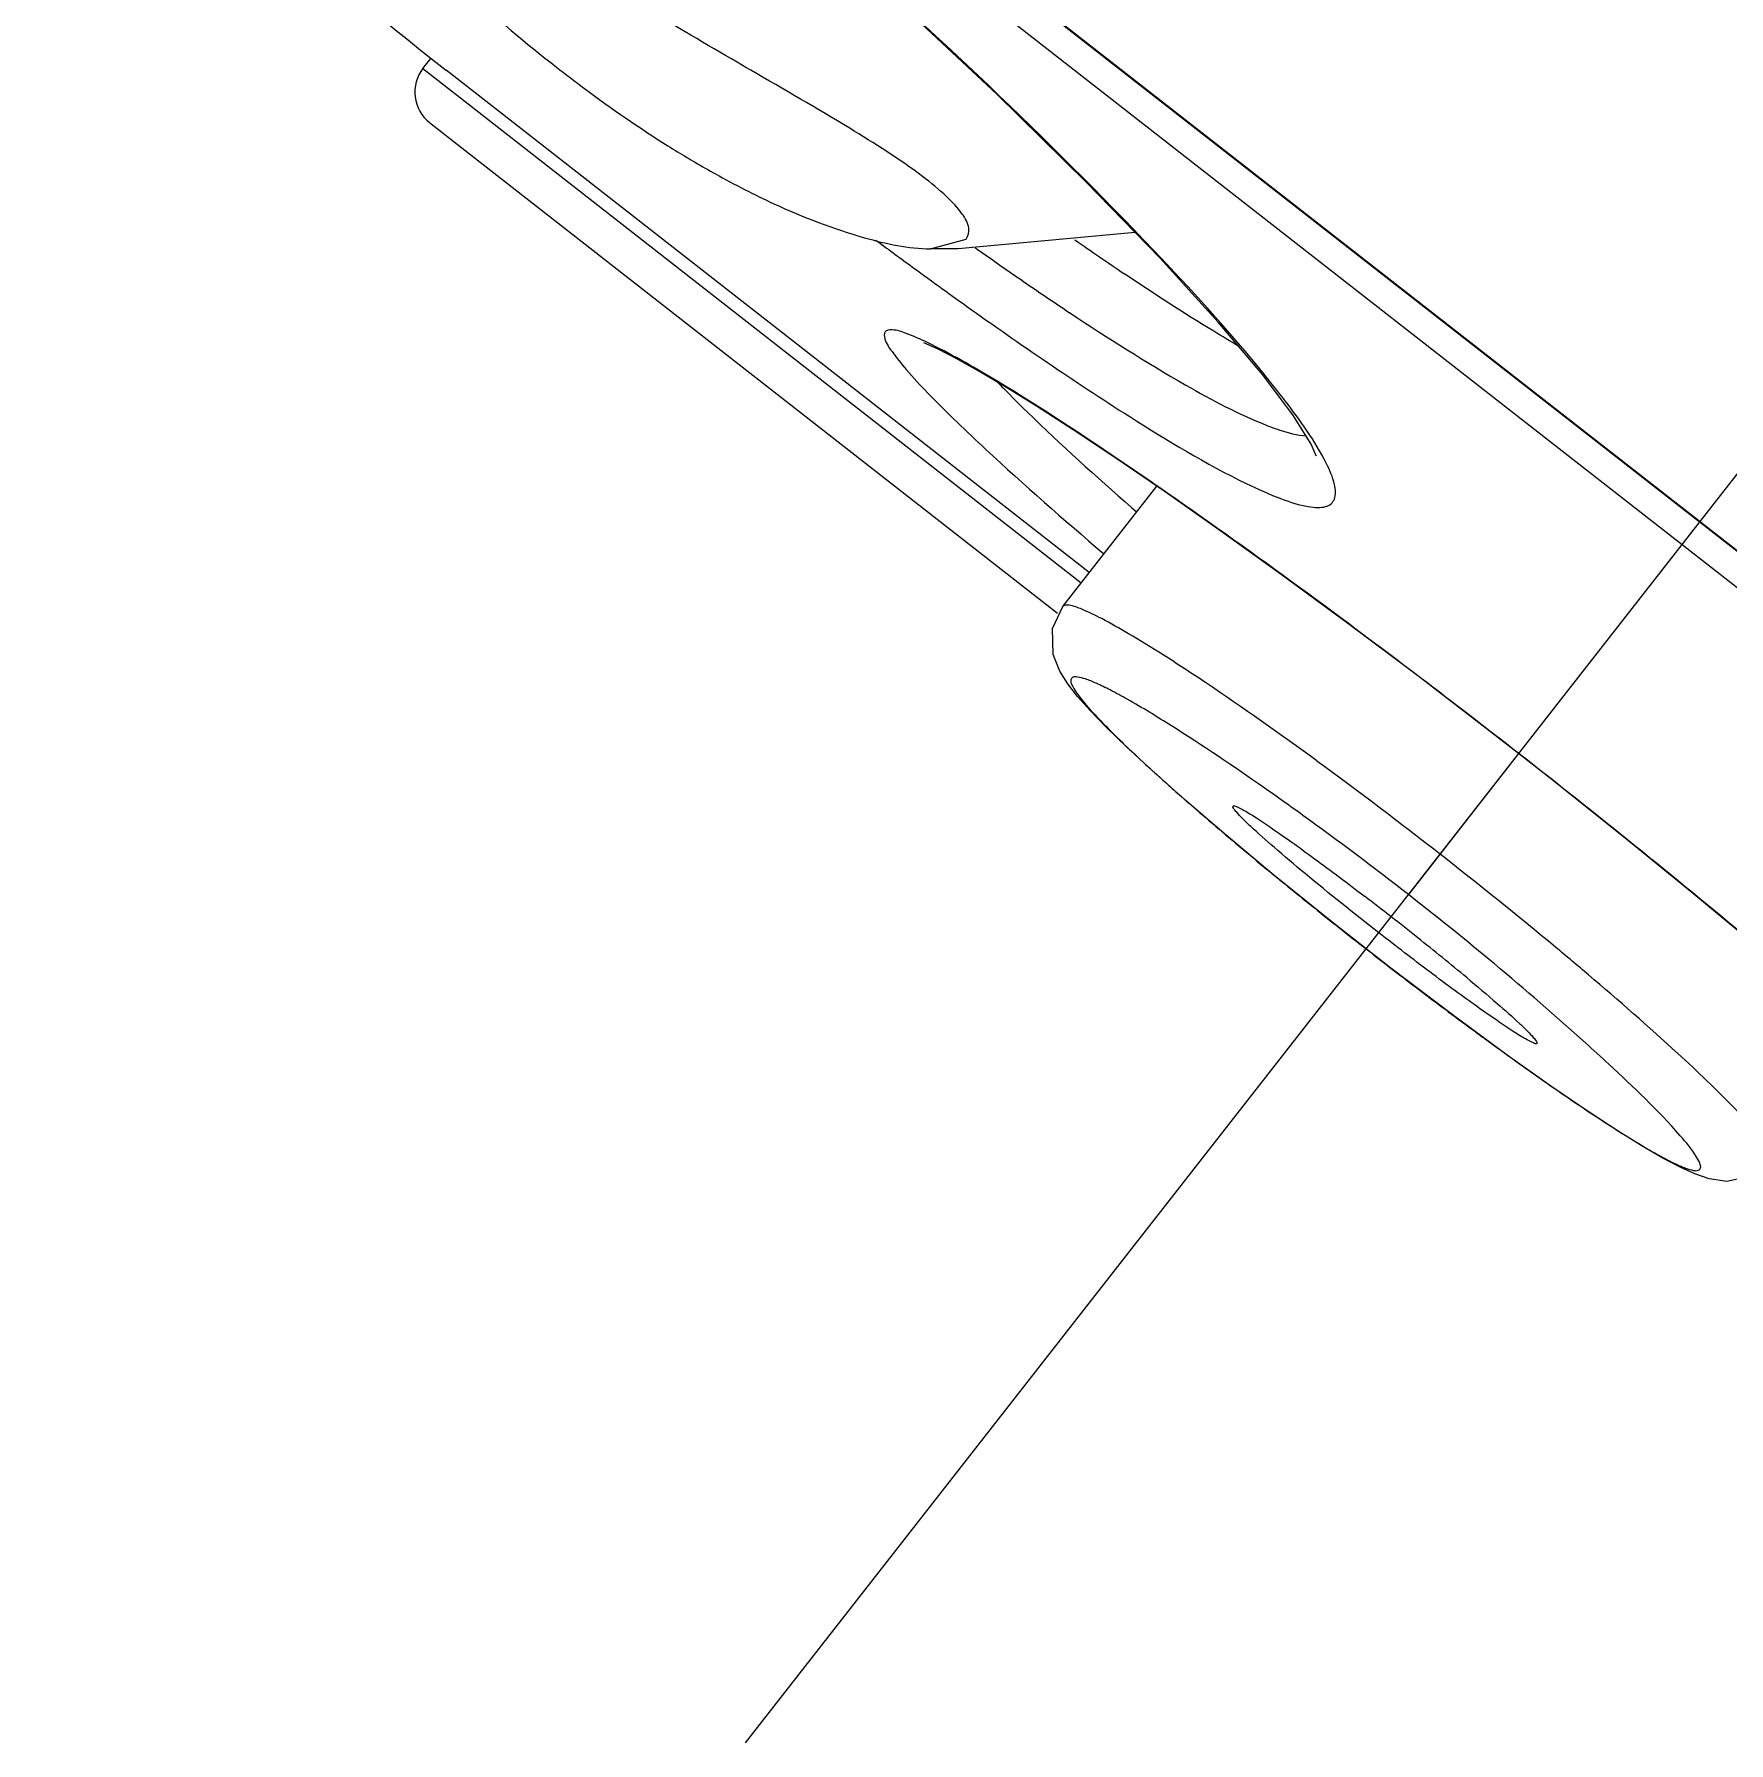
# Model space of a CAD drawing. Header units: millimetres. Extents: x 601 to 1195, y -13 to 407.
# Drawn here: x 1028.777 to 1033.721, y 285.316 to 290.302 of the extents above; entities that cross this region are included whole.
import ezdxf

# ---------------------------------------------------------------- set-up
doc = ezdxf.new("R2010")
doc.units = ezdxf.units.MM
doc.header["$LTSCALE"] = 0.1
doc.linetypes.add('CENTERX2', pattern=[101.6, 63.5, -12.7, 12.7, -12.7])
doc.layers.add('CENTER', color=1, linetype='CENTERX2')

msp = doc.modelspace()

# ---------------------------------------------------------------- linework, layer by layer
for p, q in [((1029.9233, 291.673), (1037.2456, 285.9522)), ((1030.6277, 291.2284), (1036.6437, 286.5283)), ((1036.6415, 286.5315), (1030.6325, 291.2263)), ((1029.9043, 290.2547), (1029.9051, 290.2542)), ((1029.9043, 290.2547), (1029.9799, 290.1957)), ((1029.9115, 290.2015), (1029.9346, 290.2311)), ((1029.9115, 290.2015), (1030.0122, 290.1229)), ((1031.8554, 288.7304), (1029.9792, 290.1963)), ((1030.8539, 290.2048), (1030.8285, 290.2196)), ((1030.8685, 290.1963), (1030.8539, 290.2048)), ((1030.0122, 290.1229), (1031.8323, 288.7008)), ((1029.9309, 290.0436), (1030.025, 289.9701)), ((1030.025, 289.9701), (1031.763, 288.6122)), ((1032.0611, 289.649), (1031.8466, 289.87)), ((1031.3927, 289.6753), (1031.4963, 289.7039)), ((1031.7784, 288.6318), (1032.0525, 288.9827)), ((1032.061, 288.9779), (1032.0477, 288.987)), ((1031.9787, 288.9207), (1031.9856, 288.9147)), ((1031.9856, 288.9147), (1031.9933, 288.9079)), ((1031.7784, 288.6318), (1031.7783, 288.6318)), ((1033.1083, 288.2023), (1032.7868, 287.7907)), ((1033.1086, 288.2026), (1033.1083, 288.2023)), ((1033.2144, 288.1195), (1033.1892, 288.1393)), ((1032.3941, 287.8478), (1032.2491, 287.9689)), ((1032.412, 287.8333), (1032.4175, 287.8288)), ((1032.663, 287.6323), (1032.6631, 287.6324)), ((1033.0751, 287.3226), (1032.9182, 287.4376))]:
    msp.add_line(p, q)
for points in [[(1031.8466, 289.87), (1031.5864, 290.1252), (1031.2782, 290.4143)], [(1031.9894, 289.7229), (1031.4731, 289.6751), (1031.3926, 289.6752)], [(1032.517, 289.073), (1032.5173, 289.0713), (1032.5026, 289.1052), (1032.4517, 289.1875), (1032.362, 289.3073), (1032.2321, 289.4615), (1032.0611, 289.649)], [(1032.0741, 288.968), (1031.933, 289.0645), (1031.809, 289.1469), (1031.7014, 289.2163), (1031.6091, 289.2735), (1031.5313, 289.3196), (1031.4672, 289.3552), (1031.4167, 289.3812), (1031.3798, 289.398), (1031.3729, 289.4008)], [(1033.1083, 288.2023), (1033.0263, 288.2661), (1032.8091, 288.4327), (1032.6019, 288.5882), (1032.4091, 288.73), (1032.2328, 288.8566), (1032.0741, 288.968)], [(1032.2491, 287.9689), (1032.1323, 288.0695), (1032.0389, 288.1528), (1031.9643, 288.2219), (1031.905, 288.2795), (1031.858, 288.3279), (1031.8214, 288.369), (1031.7927, 288.4056), (1031.7692, 288.4426), (1031.7499, 288.4915), (1031.7483, 288.5676), (1031.7783, 288.6317)], [(1034.1063, 287.3798), (1033.9609, 287.506), (1033.7967, 287.6454), (1033.6139, 287.7973), (1033.4142, 287.9597), (1033.2009, 288.1296), (1033.1083, 288.2023)], [(1032.663, 287.6323), (1032.5725, 287.7037), (1032.3941, 287.8478)], [(1032.9182, 287.4376), (1032.7349, 287.5766), (1032.663, 287.6323)], [(1033.8468, 287.0157), (1033.7905, 286.9704), (1033.716, 286.9541), (1033.6639, 286.9615), (1033.6221, 286.9756), (1033.5791, 286.9951), (1033.5294, 287.0214), (1033.4701, 287.056), (1033.3984, 287.1006), (1033.3115, 287.1577), (1033.2052, 287.2303), (1033.0751, 287.3226)]]:
    msp.add_lwpolyline(points)
for centre, radius, start, end in [((1129.6089, 411.7173), 157.1438, 230.084915, 230.618586), ((1030.0002, 290.1323), 0.1125, 142, 232), ((1032.2965, 292.6356), 3.1407, 237.8736, 239.0529), ((1032.2463, 292.5523), 3.0434, 239.0561, 239.5842), ((1042.5059, 304.8927), 18.9176, 233.42321, 233.80217), ((1037.9251, 298.4611), 10.6809, 235.09853, 236.03694), ((1038.8607, 300.0299), 12.6884, 234.66457, 235.3416), ((1041.2945, 303.2366), 16.8657, 233.80034, 234.48723), ((1037.5547, 298.1421), 10.393, 235.3457, 236.36616), ((1033.3601, 290.9725), 2.4463, 223.5639, 224.158), ((1016.363, 266.7695), 27.1991, 51.78362, 51.99956), ((1023.917, 276.4464), 14.5499, 51.97931, 53.75376), ((1026.5823, 279.8522), 10.0755, 51.98984, 54.17884), ((1040.1981, 297.3358), 12.285, 229.88136, 230.3995), ((1040.6597, 297.8916), 13.0075, 230.39348, 230.64851), ((1040.8375, 298.1088), 13.2881, 230.68002, 231.44677), ((1026.2303, 279.3997), 10.5668, 51.99726, 52.52911), ((1026.6257, 279.9002), 10.011, 50.17258, 52.01668), ((1041.3188, 298.7125), 14.0602, 231.44614, 232.0032), ((1026.2321, 279.4003), 10.5652, 51.46727, 52.00283), ((1027.1548, 280.5561), 9.0862, 50.31476, 51.47833), ((1041.3868, 298.7976), 14.1692, 231.99842, 232.47255), ((1040.9438, 298.2213), 13.4422, 232.47393, 233.20966), ((1040.6682, 297.8535), 12.9826, 233.21152, 233.63521), ((1040.5591, 297.7057), 12.7989, 233.63592, 233.78382), ((1040.3958, 297.4825), 12.5224, 233.78347, 233.92121), ((1039.8048, 296.6703), 11.5179, 233.91786, 234.49195)]:
    msp.add_arc(centre, radius, start, end)
for points, knots in [([(1032.0435, 289.6708), (1031.7309, 289.9993), (1030.9853, 290.6991), (1030.2031, 291.3565), (1029.7556, 291.7061)], [0, 0, 0, 0, 0.443993, 1, 1, 1, 1]), ([(1030.8285, 290.2196), (1030.648, 290.3244), (1030.2791, 290.5429), (1029.9286, 290.7908), (1029.7554, 290.9261)], [0, 0, 0, 0, 0.487118, 1, 1, 1, 1]), ([(1029.6436, 290.8255), (1029.6933, 290.7698), (1029.8982, 290.5488), (1030.1223, 290.3452), (1030.301, 290.2055)], [0, 0, 0, 0, 0.247488, 1, 1, 1, 1]), ([(1030.301, 290.2055), (1030.3281, 290.1844), (1030.4336, 290.1039), (1030.543, 290.0282), (1030.6263, 289.9759)], [0, 0, 0, 0, 0.258804, 1, 1, 1, 1]), ([(1031.4963, 289.7039), (1031.5029, 289.7124), (1031.5078, 289.7412), (1031.4821, 289.7844), (1031.4353, 289.8343), (1031.3271, 289.9213), (1031.1348, 290.0423), (1030.9649, 290.1405), (1030.8685, 290.1963)], [0, 0, 0, 0, 0.039043, 0.09407, 0.176198, 0.287784, 0.595885, 1, 1, 1, 1]), ([(1030.7055, 289.9277), (1030.7252, 289.9162), (1030.8004, 289.8732), (1030.8776, 289.8336), (1030.9356, 289.8068)], [0, 0, 0, 0, 0.263645, 1, 1, 1, 1]), ([(1030.9356, 289.8068), (1031.0211, 289.7674), (1031.1697, 289.7098), (1031.3275, 289.676), (1031.3926, 289.6752)], [0, 0, 0, 0, 0.591237, 1, 1, 1, 1]), ([(1032.4272, 289.2318), (1032.4031, 289.2634), (1032.2817, 289.4153), (1032.1502, 289.5587), (1032.0435, 289.6708)], [0, 0, 0, 0, 0.204195, 1, 1, 1, 1]), ([(1032.2917, 289.3911), (1032.2673, 289.4053), (1032.1542, 289.4727), (1032.0439, 289.5447), (1031.9581, 289.6024)], [0, 0, 0, 0, 0.214922, 1, 1, 1, 1]), ([(1031.4975, 289.5081), (1031.6536, 289.3968), (1031.9192, 289.2147), (1032.1958, 289.048), (1032.313, 288.9907)], [0, 0, 0, 0, 0.594959, 1, 1, 1, 1]), ([(1031.7982, 289.489), (1031.9091, 289.4154), (1032.0959, 289.2971), (1032.2918, 289.192), (1032.3739, 289.1599)], [0, 0, 0, 0, 0.601473, 1, 1, 1, 1]), ([(1031.3835, 289.4017), (1031.3633, 289.4115), (1031.3285, 289.4258), (1031.29, 289.4406), (1031.2546, 289.4373), (1031.26, 289.4023), (1031.2844, 289.3693), (1031.3266, 289.315), (1031.3908, 289.2474), (1031.4414, 289.1969), (1031.4704, 289.169)], [0, 0, 0, 0, 0.141788, 0.231166, 0.276106, 0.320498, 0.409079, 0.550044, 0.746264, 1, 1, 1, 1]), ([(1031.5181, 289.3295), (1031.5054, 289.3368), (1031.4611, 289.362), (1031.4162, 289.3861), (1031.3835, 289.4017)], [0, 0, 0, 0, 0.288434, 1, 1, 1, 1]), ([(1032.0477, 288.987), (1031.9944, 289.0239), (1031.8205, 289.1421), (1031.644, 289.2567), (1031.5181, 289.3295)], [0, 0, 0, 0, 0.308299, 1, 1, 1, 1]), ([(1031.6051, 289.2684), (1031.628, 289.2448), (1031.7488, 289.1249), (1031.8755, 289.0112), (1031.9787, 288.9207)], [0, 0, 0, 0, 0.193299, 1, 1, 1, 1]), ([(1032.313, 288.9907), (1032.347, 288.9741), (1032.4058, 288.9476), (1032.4769, 288.9245), (1032.5207, 288.9195), (1032.5439, 288.9216), (1032.5617, 288.9298), (1032.5768, 288.952), (1032.5715, 288.9969), (1032.5278, 289.0957), (1032.4712, 289.174), (1032.4272, 289.2318)], [0, 0, 0, 0, 0.186847, 0.31926, 0.366859, 0.403879, 0.433338, 0.460569, 0.530464, 0.640715, 1, 1, 1, 1]), ([(1031.4704, 289.169), (1031.498, 289.1423), (1031.6371, 289.0113), (1031.7809, 288.8855), (1031.8968, 288.7862)], [0, 0, 0, 0, 0.201443, 1, 1, 1, 1]), ([(1032.3739, 289.1599), (1032.3854, 289.1553), (1032.4229, 289.1417), (1032.4621, 289.1306), (1032.4897, 289.1294)], [0, 0, 0, 0, 0.309295, 1, 1, 1, 1]), ([(1033.1086, 288.2026), (1033.0137, 288.2767), (1032.6695, 288.5419), (1032.3191, 288.7991), (1032.061, 288.9779)], [0, 0, 0, 0, 0.277229, 1, 1, 1, 1]), ([(1032.5197, 288.1807), (1032.4127, 288.259), (1032.2642, 288.3643), (1032.0795, 288.4857), (1031.9784, 288.5479), (1031.9005, 288.5927), (1031.841, 288.6211), (1031.8059, 288.635), (1031.7822, 288.6367), (1031.7784, 288.6318)], [0, 0, 0, 0, 0.454751, 0.623507, 0.758098, 0.860933, 0.933708, 0.978827, 1, 1, 1, 1]), ([(1032.0957, 288.2831), (1032.0532, 288.3099), (1031.9941, 288.346), (1031.9201, 288.3865), (1031.8796, 288.4062), (1031.8476, 288.4196), (1031.8252, 288.4255), (1031.8079, 288.4277), (1031.7991, 288.4159), (1031.8061, 288.3998), (1031.8254, 288.3669), (1031.8774, 288.3086), (1031.9673, 288.2184), (1032.0426, 288.1497), (1032.0869, 288.1101)], [0, 0, 0, 0, 0.199478, 0.274586, 0.334062, 0.378938, 0.410094, 0.428977, 0.441339, 0.460478, 0.491967, 0.597011, 0.764377, 1, 1, 1, 1]), ([(1032.4791, 288.0219), (1032.4414, 288.0491), (1032.3154, 288.1387), (1032.1872, 288.2255), (1032.0957, 288.2831)], [0, 0, 0, 0, 0.300532, 1, 1, 1, 1]), ([(1032.0869, 288.1101), (1032.1012, 288.0974), (1032.1656, 288.0404), (1032.2309, 287.9844), (1032.282, 287.9413)], [0, 0, 0, 0, 0.223059, 1, 1, 1, 1]), ([(1034.0706, 287.4119), (1034.0093, 287.4653), (1033.7285, 287.7066), (1033.4412, 287.9404), (1033.2144, 288.1195)], [0, 0, 0, 0, 0.21956, 1, 1, 1, 1]), ([(1032.4854, 287.852), (1032.4549, 287.8773), (1032.4014, 287.9225), (1032.3402, 287.9767), (1032.3046, 288.0107), (1032.287, 288.029), (1032.2785, 288.0394), (1032.2736, 288.0475), (1032.2749, 288.0491)], [0, 0, 0, 0, 0.410336, 0.726103, 0.841592, 0.925974, 0.97831, 1, 1, 1, 1]), ([(1032.2749, 288.0491), (1032.2769, 288.0517), (1032.2918, 288.0444), (1032.3113, 288.035), (1032.348, 288.0115), (1032.3936, 287.9811), (1032.45, 287.9414), (1032.5398, 287.8763), (1032.6101, 287.8233), (1032.6587, 287.7861)], [0, 0, 0, 0, 0.021309, 0.076518, 0.165694, 0.286253, 0.434822, 0.606812, 1, 1, 1, 1]), ([(1033.3123, 287.5565), (1033.2803, 287.5836), (1033.1378, 287.7033), (1032.9926, 287.8199), (1032.879, 287.9087)], [0, 0, 0, 0, 0.224919, 1, 1, 1, 1]), ([(1032.7756, 287.621), (1032.7504, 287.6404), (1032.6526, 287.7161), (1032.5561, 287.7934), (1032.4854, 287.852)], [0, 0, 0, 0, 0.257394, 1, 1, 1, 1]), ([(1033.1614, 287.3565), (1033.1593, 287.3539), (1033.1444, 287.3613), (1033.1247, 287.3708), (1033.0878, 287.3944), (1033.042, 287.4251), (1032.9852, 287.465), (1032.895, 287.5304), (1032.8244, 287.5836), (1032.7756, 287.621)], [0, 0, 0, 0, 0.021343, 0.076637, 0.165929, 0.286599, 0.435223, 0.607201, 1, 1, 1, 1]), ([(1032.957, 287.5485), (1032.9867, 287.5238), (1033.0387, 287.4798), (1033.0982, 287.427), (1033.1327, 287.3939), (1033.1497, 287.3761), (1033.158, 287.366), (1033.1626, 287.3581), (1033.1614, 287.3565)], [0, 0, 0, 0, 0.411108, 0.726665, 0.841903, 0.92608, 0.978271, 1, 1, 1, 1]), ([(1033.3716, 287.296), (1033.3489, 287.3171), (1033.2396, 287.4168), (1033.1274, 287.5134), (1033.0375, 287.5884)], [0, 0, 0, 0, 0.208901, 1, 1, 1, 1]), ([(1033.8469, 287.0157), (1033.8504, 287.0202), (1033.8446, 287.0405), (1033.8253, 287.0685), (1033.7889, 287.1139), (1033.7052, 287.2029), (1033.5457, 287.3548), (1033.4003, 287.4817), (1033.3123, 287.5565)], [0, 0, 0, 0, 0.022114, 0.067995, 0.141396, 0.244796, 0.548267, 1, 1, 1, 1]), ([(1033.115, 287.2943), (1033.1369, 287.2787), (1033.2137, 287.2243), (1033.2914, 287.1712), (1033.3476, 287.1343)], [0, 0, 0, 0, 0.285875, 1, 1, 1, 1]), ([(1033.3476, 287.1343), (1033.3894, 287.1069), (1033.4475, 287.07), (1033.5203, 287.0281), (1033.5603, 287.0074), (1033.592, 286.9932), (1033.6146, 286.9866), (1033.6317, 286.9836), (1033.6416, 286.9942), (1033.6359, 287.0102), (1033.6184, 287.0422), (1033.5323, 287.1446), (1033.4436, 287.2292), (1033.3716, 287.296)], [0, 0, 0, 0, 0.202349, 0.278788, 0.339544, 0.385468, 0.417667, 0.437411, 0.449938, 0.468432, 0.499119, 0.60226, 1, 1, 1, 1])]:
    msp.add_open_spline(points, degree=3, knots=knots)
at = {"layer": 'CENTER'}
msp.add_line((1030.8528, 285.3156), (1041.0985, 298.4289), dxfattribs=at)

doc.saveas('drawing.dxf')
